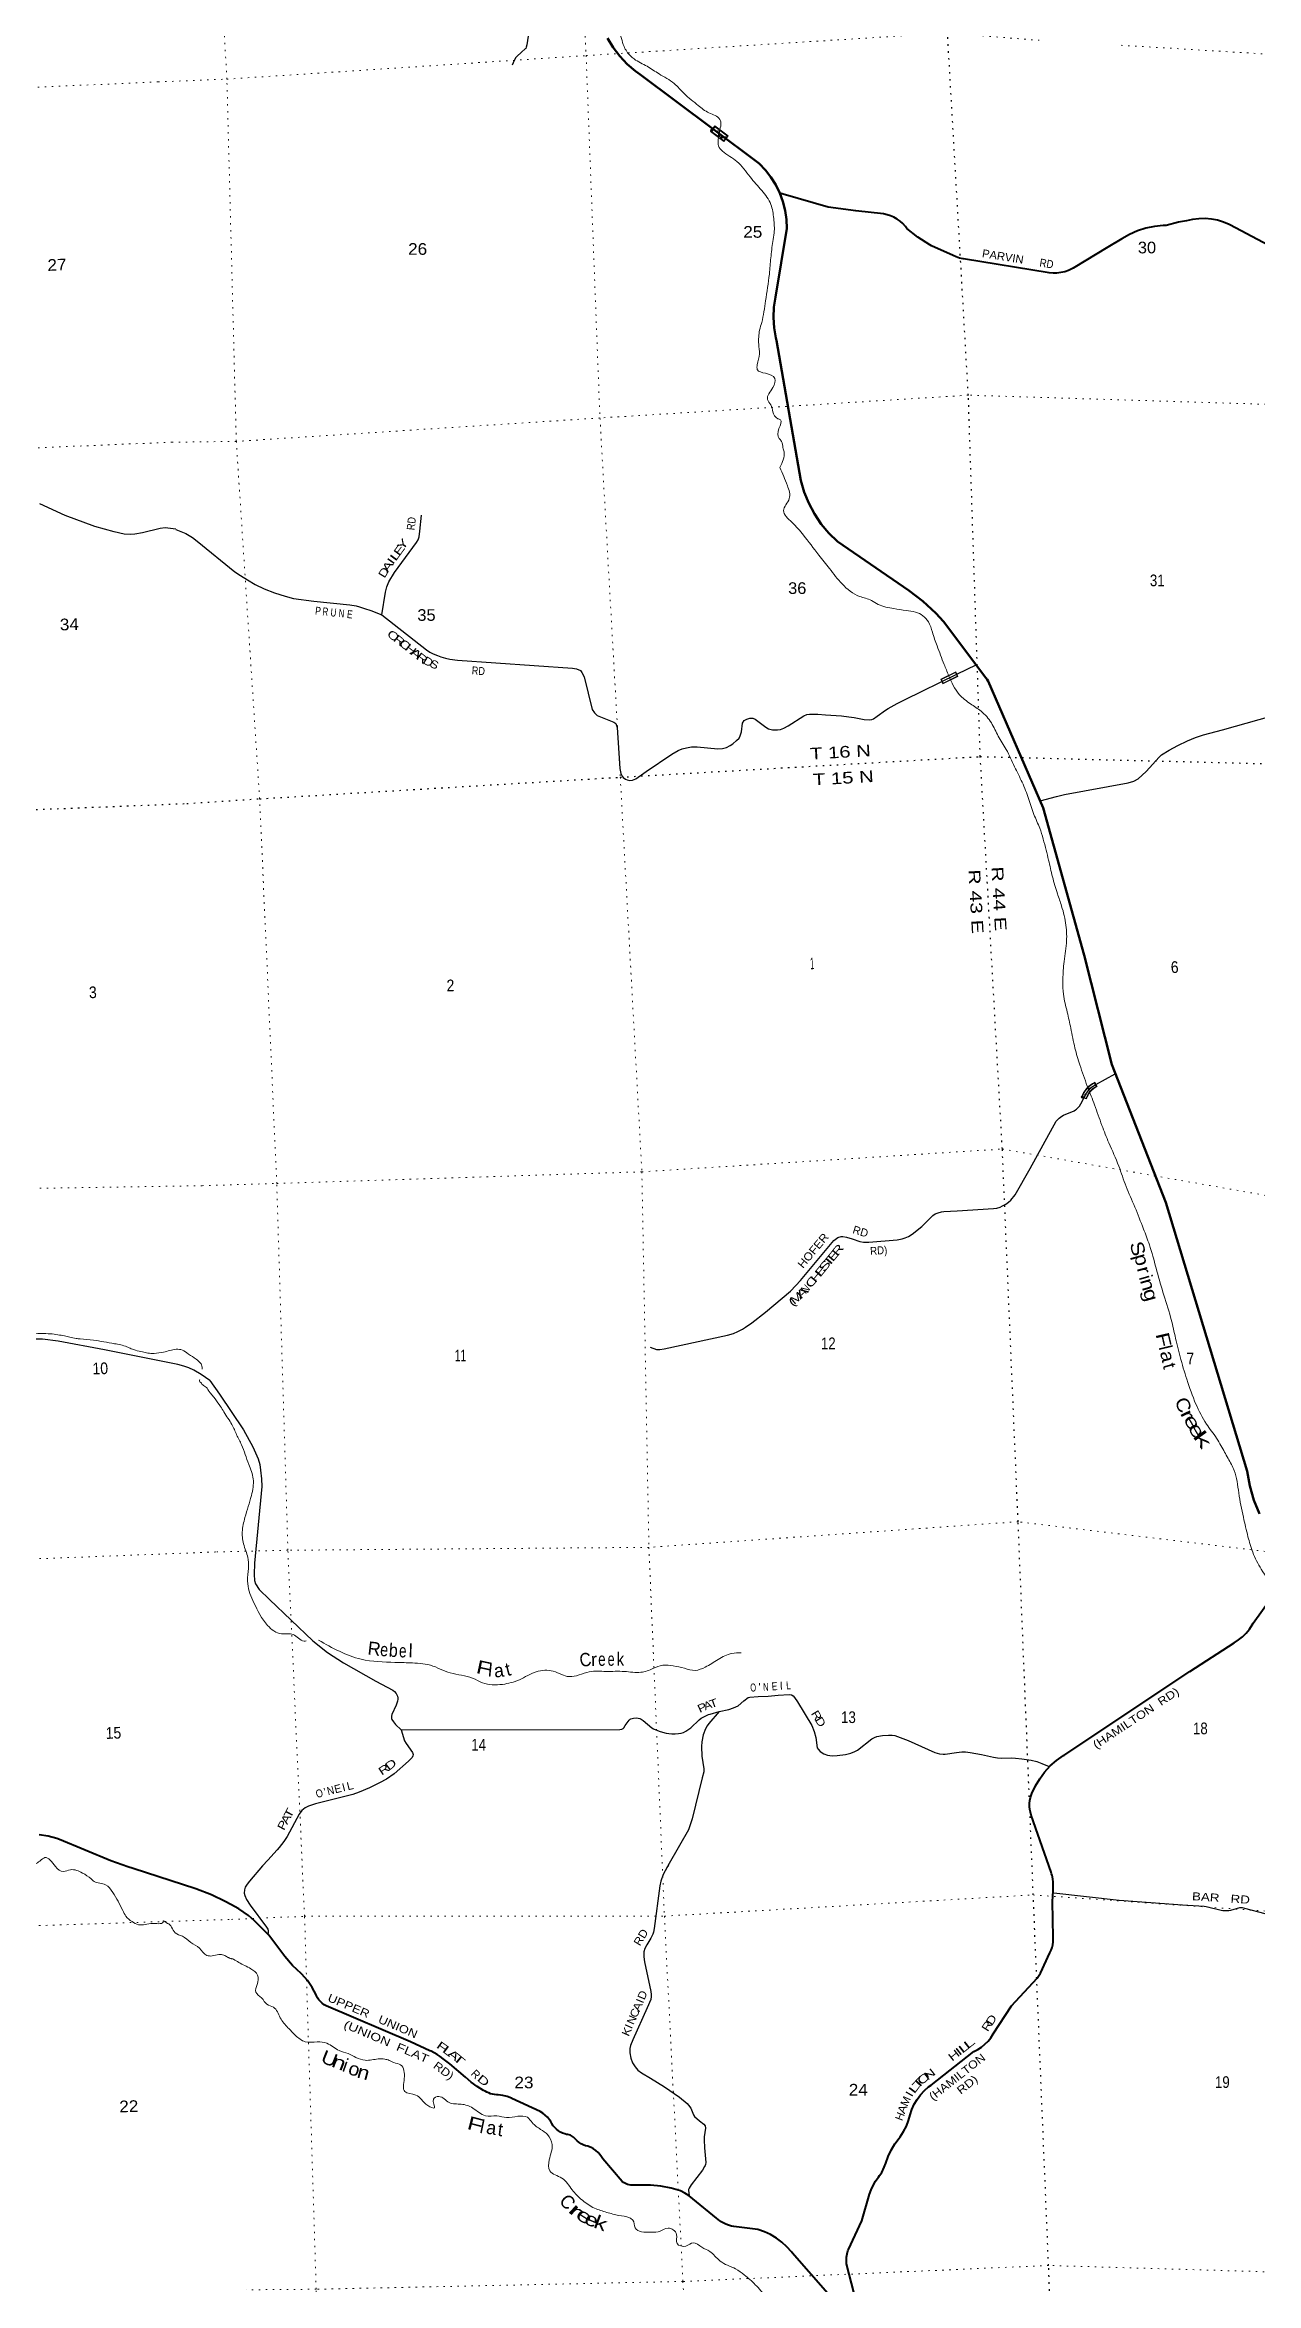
# Model space of a CAD drawing. Header units: feet. Extents: x 751810 to 1010326, y -353855 to -161247.
# Drawn here: x 908761 to 926935, y -250821 to -217253 of the extents above; entities that cross this region are included whole.
import ezdxf
from ezdxf.enums import TextEntityAlignment as Align

# ---------------------------------------------------------------- set-up
doc = ezdxf.new("R2010")
doc.units = ezdxf.units.FT
doc.header["$LTSCALE"] = 70
doc.header["$PDMODE"] = 32
doc.header["$PDSIZE"] = 35
doc.linetypes.add('DOTTED', pattern=[1.5, 0.3, -1.2])
for name, color, linetype, lineweight in [('20', 7, 'Continuous', 70), ('26', 7, 'Continuous', 40), ('29', 7, 'Continuous', 25), ('31', 7, 'Continuous', 13), ('39', 7, 'Continuous', 13), ('55', 7, 'Continuous', 13), ('57', 7, 'Continuous', 13), ('6', 7, 'DOTTED', 25), ('7', 7, 'DOTTED', 13)]:
    doc.layers.add(name, color=color, linetype=linetype, lineweight=lineweight)
for name, color, linetype in [('27', 7, 'Continuous'), ('30', 7, 'Continuous'), ('41', 7, 'Continuous')]:
    doc.layers.add(name, color=color, linetype=linetype)

msp = doc.modelspace()

# ---------------------------------------------------------------- linework, layer by layer
at = {"layer": '20'}
for points in [[(919787.75, -219476.66), (919787.56, -219476.13), (919727.52, -219353.86), (919655.03, -219238.52), (919570.89, -219131.4), (919476, -219033.66), (918781, -218513.7), (917693.93, -217700.42), (917621.81, -217647.88), (917497.88, -217541.25), (917385.79, -217422.26), (917286.74, -217292.2), (917201.83, -217152.5)], [(926983.41, -239283.43), (926899.72, -239077.52), (926838, -238863.99), (926798.94, -238645.18), (925580.77, -234616.03), (924766.64, -232545.78), (924352.96, -230907.52), (923739.38, -228693.65), (922911.38, -226794.81), (922898.79, -226769.02), (922880.5, -226744.81), (922245.65, -225904.02), (922128.74, -225775.37), (921934.96, -225596.17), (921723.5, -225438.21), (920653.19, -224703.98), (920524.3, -224578.94), (920407.81, -224439.64), (920306.53, -224288.93), (920221.55, -224128.46), (920153.81, -223959.98), (920104.05, -223785.35), (919735.68, -221686.28), (919726.73, -221648.02), (919701.58, -221496.03), (919692.45, -221342.24), (919699.45, -221188.34), (919722.49, -221036.02), (919892.18, -220009.06), (919892.21, -220007.08), (919887.1, -219870.95), (919867.79, -219736.11), (919834.49, -219604.02), (919787.75, -219476.66)]]:
    msp.add_lwpolyline(points, dxfattribs=at)
at = {"layer": '26'}
msp.add_line((919837.65, -219491.13), (919787.75, -219476.66), dxfattribs=at)
for points in [[(927537.81, -220482), (926540.67, -219954.86), (926529.92, -219949.53), (926443.38, -219912.85), (926353.48, -219885.42), (926261.21, -219867.53), (926167.57, -219859.39), (926073.6, -219861.08), (925980.31, -219872.59), (925888.74, -219893.78), (925768.91, -219915.05), (925585.19, -219964.23), (925540.07, -219965.51), (925408.63, -219978.51), (925279.27, -220005.17), (925153.4, -220045.22), (925032.41, -220098.2), (924917.62, -220163.54), (924710.38, -220287.22), (924187.51, -220604.64), (924170.56, -220613.81), (924116.94, -220638.19), (924061.07, -220656.83), (924003.55, -220669.53), (923945.02, -220676.14), (923886.12, -220676.61), (923827.49, -220670.91), (922540.97, -220463.56), (922537.54, -220462.99), (922485.47, -220451.4), (922434.89, -220434.42), (922386.37, -220412.26), (922061.65, -220265.84), (922039.08, -220253.26), (921860.64, -220139.64), (921695.06, -220007.99), (921670.9, -219976.29), (921633.61, -219935.57), (921592.26, -219898.96), (921547.31, -219866.88), (921499.25, -219839.67), (921448.62, -219817.64), (921395.95, -219801.01), (921341.84, -219789.99), (920927.75, -219741.2), (920511.46, -219686.44), (919837.65, -219491.13)], [(923686.02, -243256.17), (923760.61, -243155.64), (923845.31, -243063.45), (923939.18, -242980.62), (924041.19, -242908.06), (924054.44, -242899.77), (925939.24, -241649.01), (926603.21, -241216.13), (926668.41, -241174.67), (926728.91, -241126.63), (926784.07, -241072.53), (926833.26, -241012.95), (926875.96, -240948.56), (926889.48, -240924.65), (927307.74, -240336.74)], [(920905.51, -250975.17), (920790.35, -250529.73), (920787.58, -250480.4), (920789.99, -250431.05), (920797.53, -250382.22), (920810.14, -250334.45), (920817.49, -250313.28), (921018.76, -249883.58), (921132.58, -249487), (921155.91, -249418.75), (921186.24, -249353.32), (921223.25, -249291.41), (921250.05, -249255.68), (921269.12, -249230.61), (921285.32, -249205.68), (921315.8, -249158.75), (921354.75, -249082.34), (921378.96, -249021.57), (921413.18, -248920.48), (921457.77, -248823.53), (921512.25, -248731.77), (921576.03, -248646.2), (921595.35, -248623.61), (921644.8, -248547.18), (921685.98, -248466), (921718.45, -248380.95), (921741.55, -248294.45), (921768.76, -248213.9), (921804.23, -248136.63), (921847.59, -248063.5), (921898.36, -247995.3), (921955.97, -247932.78), (922019.81, -247876.62), (922057, -247848.9), (922696.56, -247346.32), (922756.1, -247316.04), (922812.15, -247279.71), (922864.1, -247237.71), (922911.37, -247190.52), (922953.45, -247138.64), (922989.78, -247082.82), (923261.73, -246660.86), (923646.63, -246247.27), (923700.55, -246172.97), (923837.48, -245868.29), (923856.58, -245828.76), (923871.44, -245787.46), (923881.9, -245744.82), (923887.85, -245701.33), (923889.22, -245657.46), (923888.28, -245636.96), (923876.87, -245095.89), (923886.82, -244936.67), (923886.25, -244835.24), (923887.94, -244799.39), (923885.88, -244763.56), (923880.09, -244728.15), (923873.63, -244704.54), (923865.7, -244679.65), (923856.97, -244654.54), (923560.75, -243802.46), (923547.23, -243759.33), (923538.28, -243715.02), (923534.02, -243670.02), (923534.49, -243624.82), (923539.67, -243579.92), (923549.52, -243535.81), (923563.93, -243492.97), (923570.27, -243477.8), (923622.34, -243363.95), (923686.02, -243256.17)], [(911551.8, -245143.38), (911466.66, -245098.32), (911263.92, -244996.04), (911027.68, -244904.98), (910086.03, -244600.9), (910007.73, -244577.99), (909754.22, -244484.68), (908981.08, -244165.12), (908943.46, -244152.02), (908812.71, -244116.21), (908678.93, -244094.27)], [(915537.1, -247995.32), (915507.07, -247993.15), (915477.44, -247987.84), (915448.52, -247979.47), (915420.63, -247968.13), (915419.08, -247967.3), (915394.29, -247954.03), (915369.08, -247941.76), (915342.46, -247928.8), (915246.51, -247872.27), (915157, -247806.02), (915074.9, -247730.78), (914834.97, -247531.2), (914738.19, -247456.69), (914692.99, -247420.63), (914648.9, -247392.55), (914555.17, -247343.01), (914538.35, -247336.31), (914248.74, -247202.03), (912981.51, -246662.86), (912951.25, -246644.04), (912923.13, -246622.15), (912897.45, -246597.45), (912874.49, -246570.19), (912854.5, -246540.69), (912837.71, -246509.26), (912832.41, -246498), (912771.94, -246386.73), (912700.17, -246282.39), (912617.89, -246186.13), (912608.2, -246177.92), (912479.22, -246055.63), (912363.73, -245920.54), (912123.94, -245602.1), (911907.67, -245387.64), (911815.71, -245308.81), (911674.42, -245207.99), (911551.8, -245143.38)], [(920507.13, -250976.22), (919972, -250363.34), (919961.62, -250350.04), (919894.08, -250273.66), (919818.92, -250204.75), (919736.97, -250144.08), (919649.13, -250092.31), (919556.36, -250050), (919459.68, -250017.63), (919099.92, -249969.06), (919061.68, -249963.34), (919018.33, -249952.45), (918976.35, -249937.08), (918936.2, -249917.42), (918898.33, -249893.66), (918888.15, -249885.68), (918862.9, -249865.87), (918838.15, -249845.48), (918484.73, -249554.22), (918483.75, -249553.36), (918426.61, -249508.36), (918365.07, -249469.57), (918299.82, -249437.44), (918157.49, -249394.71), (918003.02, -249365.04), (917846.29, -249351.68), (917574.61, -249350.57), (917552.14, -249349.81), (917528.44, -249346.58), (917505.2, -249340.89), (917482.69, -249332.8), (917461.15, -249322.41), (917440.8, -249309.81), (917421.89, -249295.17), (917131.13, -248956.25), (917113.44, -248926.32), (917088.62, -248892.23), (917060.38, -248860.92), (917029.01, -248832.74), (916994.88, -248807.99), (916958.34, -248786.94), (916919.8, -248769.83), (916908.63, -248767.6), (916873.53, -248758.05), (916839.62, -248744.88), (916807.27, -248728.24), (916776.83, -248708.31), (916748.65, -248685.3), (916747.84, -248684.48), (916723.44, -248659.91), (916699.36, -248634.48), (916693.99, -248629.62), (916678.73, -248618.47), (916662.4, -248608.98), (916645.15, -248601.24), (916627.2, -248595.35), (916608.73, -248591.37), (916589.94, -248589.34), (916563.39, -248582.27), (916529.19, -248569.7), (916496.48, -248553.62), (916465.63, -248534.21), (916436.98, -248511.69), (916410.85, -248486.29), (916387.51, -248458.3), (916367.22, -248428.03), (916350.21, -248395.8), (916332.05, -248369.35), (916301.75, -248332.59), (916267.77, -248299.2), (916230.49, -248269.54), (916190.31, -248243.94), (915767.4, -248048.38), (915762.01, -248046.01), (915697.4, -248021.96), (915630.62, -248004.8), (915562.42, -247994.71), (915537.1, -247995.32)]]:
    msp.add_lwpolyline(points, dxfattribs=at)
at = {"layer": '29'}
for p, q in [((914105.92, -242520.95), (917387.6, -242515.41)), ((918116.76, -244550.15), (918093.13, -244587.23))]:
    msp.add_line(p, q, dxfattribs=at)
for points in [[(916011.25, -217121.57), (915992.85, -217253.02), (915983.65, -217289.83), (915975.77, -217306.92), (915966.57, -217316.12), (915911.39, -217366.07), (915840.44, -217426.54), (915825.99, -217443.63), (915801.03, -217489.63), (915772.12, -217560.61)], [(910728.67, -224519.34), (910569.05, -224497.84), (910494.01, -224506.19), (910227.18, -224572.92), (910110.45, -224593.78), (910052.07, -224597.95), (909952.02, -224589.61), (909801.93, -224556.23), (909514.26, -224476.99), (909068.16, -224314.31), (908684.6, -224139.12)], [(910728.68, -224519.47), (910877.8, -224582.65), (910977.66, -224640.49), (911045.98, -224698.33), (911613.58, -225155.78), (911695.04, -225213.62), (911802.78, -225276.71), (911918.4, -225345.07), (912052.42, -225413.42), (912207.45, -225471.26), (912365.12, -225523.84), (912491.25, -225555.39), (912796.07, -225597.45), (913337.39, -225652.67), (913431.99, -225668.45), (913484.55, -225681.58), (913558.13, -225705.25), (913653.85, -225735.63), (913816.67, -225799.97)], [(913816.67, -225799.97), (913870.83, -225463.38), (913891.86, -225379.25), (913923.39, -225305.64), (914007.48, -225168.93), (914338.58, -224716.74), (914362.23, -224677.3), (914375.37, -224632.61), (914388.51, -224548.48), (914412.16, -224306.61)], [(913816.67, -225799.97), (914488.37, -226328.33), (914538.3, -226360.3), (914588.22, -226386.17), (914650.56, -226413.73), (914703.84, -226433.49), (914772.41, -226452.08), (914835.23, -226465.04), (914950.85, -226480.82), (916679.93, -226601.75), (916737.74, -226612.27), (916795.55, -226638.56), (916816.57, -226664.85), (916853.36, -226733.2), (916974.24, -227222.2), (917005.77, -227269.52), (917047.82, -227311.59), (917300.09, -227411.49), (917326.36, -227432.52), (917347.39, -227490.36), (917389.43, -228105.56), (917402.57, -228179.16), (917420.96, -228221.23), (917439.36, -228242.26), (917473.52, -228265.92), (917497.17, -228276.43), (917531.33, -228284.33), (917578.63, -228281.69), (917625.93, -228263.3), (917783.6, -228152.88), (918167.25, -227889.98)], [(921668.13, -227069.79), (922445.02, -226690.81), (922743.07, -226545.42)], [(920474.44, -227301.05), (920712.26, -227318.15), (920821.31, -227329.98), (920902.77, -227340.5), (921053.87, -227369.42), (921128.76, -227377.3), (921166.86, -227372.05), (921194.45, -227360.22), (921248.32, -227320.78), (921373.14, -227232.71), (921411.24, -227206.42), (921546.57, -227132.8), (921668.13, -227069.79)], [(923693.8, -228589.13), (923939.19, -228523.58), (924057.44, -228497.28), (925013.95, -228318.51), (925098.04, -228294.85), (925161.11, -228260.67), (925281.99, -228150.25), (925476.45, -227934.67), (925515.87, -227903.12), (925628.86, -227829.51), (925760.25, -227761.15), (925902.15, -227692.8), (926025.66, -227642.84), (926143.9, -227603.41), (926427.71, -227524.54), (928240.88, -227014.5)], [(918167.25, -227889.98), (918261.86, -227834.75), (918322.3, -227811.09), (918385.36, -227795.31), (918461.57, -227782.17), (918548.28, -227782.17), (918858.36, -227811.09), (918929.31, -227805.83), (918987.12, -227790.05), (919042.31, -227761.13), (919081.72, -227737.47), (919139.53, -227687.52), (919176.32, -227650.72), (919194.72, -227616.54), (919213.11, -227556.07), (919228.88, -227427.25), (919252.53, -227387.81), (919291.94, -227364.15), (919339.24, -227351.01), (919381.29, -227351.01), (919418.08, -227366.78), (919460.12, -227395.7), (919575.74, -227487.72), (919617.79, -227511.38), (919675.6, -227527.15), (919751.81, -227527.15), (919799.11, -227519.26), (919846.4, -227500.86), (919914.73, -227464.05), (920148.6, -227314.2), (920193.27, -227298.43), (920235.32, -227293.17), (920356.19, -227290.54), (920474.44, -227301.05)], [(924303.19, -233137.11), (924352.25, -233039.01), (924388.76, -232972.22), (924421.1, -232928.39), (924445.09, -232901.26), (924464.91, -232883.51), (924530.62, -232842.81), (924820.33, -232682.31)], [(917844.39, -236785.48), (917938.28, -236816.8), (917986.25, -236818.88), (918055.11, -236810.54), (919004.31, -236601.81), (919091.95, -236576.77), (919156.61, -236549.64), (919225.46, -236514.15), (919271.34, -236484.93), (919369.41, -236418.14), (919571.75, -236259.52), (919947.26, -235942.27), (920028.64, -235860.87), (920097.46, -235783.64), (920598.14, -235182.54), (920635.72, -235153.32), (920658.66, -235140.8), (920706.65, -235126.19), (920731.66, -235124.1), (920790.09, -235132.45), (920873.52, -235157.49), (920990.34, -235199.24), (921044.61, -235209.68), (921123.88, -235209.68), (921549.44, -235174.19), (921624.57, -235159.58), (921670.46, -235144.97), (921720.53, -235124.1), (921774.75, -235090.7), (921916.61, -234973.82), (922083.5, -234806.85), (922116.91, -234785.98), (922160.72, -234767.2), (922210.79, -234754.67), (922250.39, -234748.41), (922450.67, -234740.06), (922993.07, -234706.66), (923041.09, -234700.41), (923091.16, -234683.71), (923130.8, -234664.93), (923176.66, -234639.87), (923220.5, -234608.58), (923251.79, -234577.27), (923318.52, -234497.95), (923543.82, -234105.56), (923935.63, -233393.37), (923979.87, -233347.92), (924017.42, -233320.78), (924044.5, -233304.09), (924203.05, -233237.3), (924224.99, -233223.73), (924240.64, -233212.25), (924265.67, -233191.38), (924282.36, -233171.55), (924303.19, -233137.11)], [(911238.18, -237285.25), (911108.89, -237194.72), (910996.33, -237127.98), (910921.28, -237094.61), (910846.24, -237069.59), (910758.69, -237044.56), (909658.04, -236823.49), (908961.8, -236694.19), (908728.32, -236664.99), (908590.74, -236664.99), (908503.19, -236681.67), (908348.93, -236744.24), (908173.83, -236823.49), (908107.13, -236844.35), (908077.94, -236848.52), (908015.41, -236848.52), (907973.71, -236836), (907927.85, -236819.32), (907806.95, -236723.38), (907056.51, -236064.35)], [(911238.18, -237285.25), (911381.37, -237486.81), (911740.2, -238021.12), (911882.06, -238279.94), (911961.34, -238459.44), (911986.38, -238542.92), (911998.89, -238630.58), (912011.41, -238755.82), (912015.58, -238872.7), (911907.09, -240024.82), (911902.93, -240191.81), (911907.1, -240283.64), (911923.78, -240333.73), (911978.03, -240417.22), (912132.4, -240567.49), (912783.3, -241185.3), (913000.27, -241360.63), (913242.26, -241519.25), (913726.26, -241794.76)], [(913726.26, -241794.76), (913980.78, -241926.26), (914008.95, -241948.18), (914032.94, -241978.44), (914053.8, -242019.15), (914059.02, -242043.15), (914057.97, -242059.84), (914052.76, -242092.2), (914030.85, -242151.68), (913968.26, -242291.52), (913962.02, -242315.53), (913960.98, -242334.32), (913963.06, -242354.15), (913966.18, -242368.75), (913990.18, -242404.24), (914020.42, -242441.8), (914105.92, -242520.95)], [(918877.23, -242247.66), (919023.25, -242218.43), (919094.18, -242193.38), (919160.94, -242159.99), (919248.56, -242089.02), (919311.15, -242038.93), (919336.19, -242030.58), (919461.36, -242022.23), (919611.57, -242018.06), (919761.78, -242001.36), (919928.67, -241993.01), (919962.05, -241999.27), (919987.09, -242013.88), (920010.04, -242036.84), (920053.85, -242101.55), (920266.64, -242456.37), (920302.11, -242546.11), (920329.23, -242635.87), (920350.09, -242790.33), (920362.61, -242813.28), (920391.82, -242846.68), (920446.06, -242882.17), (920504.48, -242903.03), (920575.4, -242911.39), (920650.51, -242907.2), (920771.51, -242890.51), (920854.96, -242869.64), (920913.38, -242848.76), (920955.1, -242827.9), (921167.89, -242656.75), (921207.54, -242635.87), (921243, -242623.34), (921326.45, -242606.65), (921416.16, -242600.38), (921474.57, -242600.38), (921514.21, -242606.65), (921714.49, -242681.79), (922110.87, -242861.29), (922183.89, -242882.15), (922236.05, -242888.41), (922269.42, -242886.34), (922436.32, -242861.29), (922517.69, -242852.93), (922574.01, -242852.95), (922644.95, -242861.28), (922811.84, -242890.52)], [(917387.6, -242515.41), (917415.83, -242511.7), (917425.21, -242507.52), (917435.64, -242502.3), (917446.08, -242489.78), (917466.94, -242458.47), (917529.52, -242377.07), (917545.17, -242364.55), (917554.56, -242359.33), (917572.29, -242353.07), (917594.2, -242347.85), (917634.88, -242344.72), (917665.13, -242345.76), (917689.12, -242352.02), (917706.86, -242361.42), (917736.06, -242381.24), (917867.49, -242491.87), (917893.57, -242506.48), (917926.95, -242524.22), (917992.67, -242546.13), (918082.38, -242570.14), (918122.01, -242577.44), (918166.86, -242581.62), (918215.89, -242581.62), (918267, -242578.48), (918309.77, -242573.27), (918345.24, -242560.74), (918378.62, -242541.96), (918453.72, -242489.78), (918576.81, -242372.89), (918610.19, -242347.85), (918660.26, -242320.71), (918715.54, -242294.62), (918743.71, -242285.23), (918877.23, -242247.66)], [(918877.23, -242247.66), (918720.6, -242425.05), (918697.65, -242462.61), (918672.62, -242506.44), (918637.15, -242596.2), (918616.29, -242700.55), (918612.11, -242771.52), (918618.38, -242917.62), (918632.98, -243013.63), (918649.67, -243105.47), (918645.5, -243151.38), (918624.63, -243243.22), (918474.43, -243856.85), (918420.19, -244023.82), (918128.12, -244524.74)], [(914105.92, -242520.95), (914158.15, -242685.99), (914181.08, -242727.74), (914277.05, -242861.32), (914285.41, -242890.54), (914283.32, -242913.49), (914272.87, -242936.46), (914252.03, -242957.33), (914218.63, -242990.72), (914001.68, -243182.75), (913884.84, -243262.06), (913782.63, -243318.41), (913630.32, -243391.47), (913478.05, -243458.25), (913384.15, -243491.65), (912820.87, -243633.58), (912718.66, -243664.89), (912666.49, -243692.02), (912618.53, -243729.59), (912574.7, -243788.04), (912397.39, -244124.08), (912349.39, -244197.13), (912276.37, -244288.96), (912245.08, -244322.36), (912107.39, -244476.81), (912028.11, -244560.3)], [(922811.84, -242890.52), (922993.35, -242932.25), (923051.77, -242940.6), (923116.44, -242944.78), (923264.56, -242942.69), (923325.06, -242944.78), (923416.86, -242955.21), (923560.81, -242978.17), (923642.17, -242996.96), (923719.36, -243026.18), (923829.93, -243070.01)], [(912028.11, -244560.3), (911829.93, -244789.9), (911796.57, -244837.9), (911769.42, -244881.73), (911754.84, -244923.48), (911750.65, -244969.4), (911761.1, -245006.97), (911786.11, -245065.41), (911842.44, -245153.07), (912088.62, -245480.76), (912107.42, -245509.98), (912111.56, -245535.03), (912111.56, -245578.86)], [(918128.12, -244524.74), (918038.41, -244689.62), (918005.04, -244789.81), (917988.35, -244860.77), (917904.9, -245503.62), (917893.98, -245556.76), (917884.04, -245587.11), (917854.83, -245645.55), (917792.25, -245745.73), (917762.54, -245799.24), (917748.85, -245849.93), (917747.48, -245928.01), (917758.87, -246000.37), (917854.83, -246447.03), (917859, -246488.77), (917859.76, -246522.56), (917850.66, -246563.91), (917796.42, -246693.31), (917583.63, -247173.37), (917546.08, -247256.85), (917537.73, -247298.6), (917537.73, -247365.39)], [(923896.61, -244967.86), (924879.32, -245075.85), (925826.47, -245146.82), (926151.92, -245167.69), (926182.18, -245171.86), (926410.62, -245226.13), (926432.53, -245229.26), (926466.95, -245232.39), (926523.27, -245230.3), (926554.58, -245224.04), (926690.17, -245188.56), (926706.87, -245187.51), (926723.56, -245188.56), (926761.11, -245196.91), (927061.52, -245276.22)], [(917537.73, -247365.39), (917552.34, -247444.69), (917579.47, -247515.65), (917619.1, -247578.27), (917658.74, -247624.18), (917710.89, -247665.93), (917846.5, -247745.24), (918059.29, -247874.65), (918282.51, -248031.19), (918397.25, -248125.11), (918418.11, -248150.15), (918451.49, -248196.07), (918491.13, -248296.25), (918509.9, -248321.3), (918585.01, -248388.09), (918647.59, -248434.01), (918666.37, -248459.06), (918672.63, -248496.62), (918653.85, -248623.94), (918651.77, -248671.95), (918660.11, -248793), (918676.8, -249010.07), (918674.71, -249039.29), (918668.45, -249057.03), (918660.11, -249072.68), (918626.73, -249126.95), (918459.84, -249344.02), (918426.45, -249397.25), (918420.19, -249416.03), (918418.11, -249427.51), (918427.14, -249508.78)]]:
    msp.add_lwpolyline(points, dxfattribs=at)
at = {"layer": '29', "linetype": 'DOTTED', "lineweight": 100}
msp.add_arc((924681.87, -233154.85), 347.81, 115.99632, 162.35862, dxfattribs=at)
at = {"layer": '31'}
for p, q in [((922202.83, -226767.49), (922427.52, -226657.88)), ((922427.52, -226657.88), (922460.41, -226725.29)), ((924509.18, -232819.39), (924535.35, -232872.27)), ((924512.79, -232808.63), (924546.05, -232875.85)), ((924386.12, -233060.93), (924314.72, -233037.97)), ((924381.02, -233050.89), (924324.85, -233032.82))]:
    msp.add_line(p, q, dxfattribs=at)
msp.add_lwpolyline([(922460.41, -226725.29), (922235.72, -226834.9), (922202.83, -226767.49)], dxfattribs=at)
msp.add_lwpolyline([(922213.52, -226771.17), (922423.84, -226668.57), (922449.71, -226721.6), (922239.39, -226824.2)], close=True, dxfattribs=at)
for radius, start, end in [(385.31, 115.99702, 162.35868), (377.31, 117.23879, 161.12975), (318.31, 117.40758, 160.93606), (310.31, 115.99662, 162.35865)]:
    msp.add_arc((924681.87, -233154.85), radius, start, end, dxfattribs=at)
msp.add_point((924324.85, -233032.82), dxfattribs=at)
at = {"layer": '39'}
for p, q in [((911318.02, -237560.51), (911245.62, -237471.73)), ((911594.42, -245962.04), (911584.29, -245958.54))]:
    msp.add_line(p, q, dxfattribs=at)
for points in [[(913171.69, -211060.79), (913375.23, -211275.57), (913478.43, -211354.76), (913604.43, -211392.91), (913777.42, -211391.23), (913986.53, -211386.34), (914229.94, -211384.36), (914458.29, -211352.65), (914624.66, -211333.05), (914821.97, -211336.62), (915116.64, -211425.6), (915323.99, -211551.72), (915465.21, -211686.06), (915569.09, -211847.83), (915567, -211968.77), (915692.32, -212232.56), (915685.76, -212339.55), (915678.51, -212672.19), (915651.54, -212832.22), (915615.55, -212962.34), (915606.87, -213127.82), (915640.66, -213299.95), (915597.22, -213448.45), (915482.18, -213561.03), (915365.78, -213693.8), (915271.04, -213811.75), (915189.14, -213953.46), (915200.03, -214102.17), (915259.89, -214271.43), (915355.97, -214379.06), (915430.63, -214447.11), (915592.38, -214532.42), (915787.44, -214590.45), (916038.15, -214688.95), (916406.41, -214751.33), (916711.95, -214926.59), (916849.6, -215075.15), (916910.81, -215224.22), (917073.3, -215517.01), (917117.21, -215690.82), (917087.97, -215842.88), (917135.86, -216077), (917198.97, -216284.43), (917252.86, -216455.9), (917245.27, -216593.14), (917226.78, -216704.55), (917228.12, -216807.24), (917272.13, -216922.63), (917364.78, -217048.5), (917450.73, -217277.34), (917547.99, -217421.19), (917601.76, -217465.75), (917796.52, -217576.17), (917975.27, -217689.12), (918203.38, -217834.7), (918353.16, -217984.88), (918564.23, -218163.25), (918724.82, -218274.79), (918886.96, -218372.18), (918902.61, -218420.02), (918888.43, -218524.95)], [(918888.59, -218523.78), (918862.92, -218724.99), (918869.76, -218769.61), (918926.66, -218848.32), (919144.98, -219002.27), (919341.67, -219233.5), (919517.41, -219439.22), (919652.96, -219646.28), (919696.17, -219860.41), (919703.14, -220073.72), (919683.22, -220203.3), (919652.98, -220448.06), (919630.72, -220690.54), (919573.38, -221091.31), (919515.62, -221417.55), (919485.13, -221531.37), (919471.93, -221743.33), (919480.69, -221888.09), (919449.76, -222050.27), (919450.12, -222122.78), (919572.69, -222179.17), (919714.01, -222255.09), (919684.31, -222393.06), (919603.6, -222570.99), (919652.59, -222653.98), (919684.15, -222757.69), (919757.91, -222860.01), (919796.7, -222876.87), (919774.84, -223008.53), (919777.69, -223157.51), (919813.31, -223200.66), (919834.49, -223294.64), (919850.66, -223358.57), (919789.88, -223592.25)], [(919789.88, -223592.25), (919901.39, -223864.56), (919929.88, -224059.03), (919843.2, -224239.17), (919967.57, -224412.34), (920140.91, -224606.06), (920372, -224904.64), (920533.61, -225108.82), (920722.2, -225338.3), (920983.85, -225525.07), (921162.9, -225585.64), (921265.43, -225644.71), (921496.88, -225707.58), (921682.91, -225735.69), (921824.53, -225759.22), (922016.46, -225905.99), (922075.86, -226061.16), (922147.01, -226268.33), (922252.63, -226544.86), (922320.15, -226710.96)], [(922320.15, -226710.96), (922480.61, -226994.64), (922648.22, -227136.17), (922806.8, -227247.78), (922961.33, -227419.95), (923064.51, -227622.03), (923183.71, -227821.57), (923308.83, -228079.33), (923423.12, -228313.27), (923519.64, -228557.87), (923599.89, -228796.97), (923686.99, -228999.57), (923782.32, -229330.84), (923819.35, -229478.69), (923877.88, -229730.59), (923952.56, -229983.97), (924014.95, -230169.26), (924080.69, -230457.19), (924087.49, -230726.91), (924049.31, -231036.39), (924033.66, -231296.78), (924044.06, -231491.85), (924099.1, -231759.98), (924153.15, -231997.92), (924215.26, -232298.05), (924287.93, -232551.5), (924400.96, -232870.1), (924406.75, -232885.17)], [(924406.75, -232885.17), (924508.72, -233150.59), (924619.34, -233457.17), (924724.56, -233721.63), (924872.68, -234067.27), (924981.29, -234373.93), (925114.08, -234681.8), (925243.59, -235011.94), (925331.74, -235246.74), (925431.75, -235598), (925536.04, -235957.17), (925650.97, -236334.12), (925716.39, -236611.99), (925793.1, -236927.75), (925892.65, -237264.92), (926029.56, -237637.12), (926188.22, -237936.08), (926340.04, -238148.64), (926406.03, -238259.27), (926512.98, -238453.17), (926603.31, -238631.49), (926672.71, -238969.66), (926742.96, -239333.98), (926810.85, -239625.86), (926882.86, -239859.19), (927009.92, -240114.87), (927209.33, -240406.78)], [(908422.44, -236536.39), (908506.59, -236556.64), (908596.46, -236571.02), (908713.29, -236580.01), (908842.71, -236583.61), (908957.75, -236597.99), (909056.61, -236615.96), (909137.49, -236635.73), (909230.96, -236651.91), (909290.63, -236660.74)], [(909290.63, -236660.74), (909490.16, -236679.22), (909805.79, -236731.52), (909992.44, -236777.89), (910058.38, -236809.23)], [(910058.38, -236809.23), (910124.3, -236829.86), (910224.96, -236855.02), (910307.64, -236873), (910399.58, -236876.9)], [(910399.58, -236876.9), (910542.43, -236858.92), (910636.18, -236833.75), (910825.14, -236827.69), (910915.63, -236887.21), (911032.85, -236964), (911099.22, -237021.57)], [(911086.77, -237268.5), (911081.9, -237287.95), (911101.35, -237314.2), (911118.86, -237337.54), (911144.14, -237360.88), (911197.62, -237400.75), (911217.07, -237434.78), (911245.62, -237471.73)], [(911099.22, -237021.57), (911113.99, -237049.7), (911121.77, -237085.68), (911119.83, -237113.88)], [(911318.02, -237560.51), (911398.21, -237674.71), (911447.14, -237755.69), (911568.02, -237945.1), (911639.41, -238097.86), (911712.74, -238248.54), (911820.9, -238541.11), (911888.36, -238758.47), (911860.33, -239009.19), (911764.38, -239336.7), (911723.24, -239555.63), (911750.04, -239760.22), (911813.09, -239965.64), (911804.95, -240332.55), (911898.7, -240615.52), (912102.97, -240955.28), (912312.39, -241083.34), (912485.78, -241093.74), (912649.93, -241191.06), (912682.37, -241189.09)], [(912867.4, -241178.12), (913507.95, -241462.91), (914014.57, -241510.66), (914236.13, -241517.45), (914545.18, -241553.59), (914844.72, -241668.6), (915179.27, -241746.2), (915328.49, -241817.83), (915627.03, -241840.21), (915880.33, -241771.42), (916134, -241652.25), (916389.27, -241643.83), (916629.34, -241724.54), (916928.81, -241652.21), (917178.11, -241646), (917455.82, -241646.91), (917703.71, -241658.87), (917885.05, -241604.54), (918032.28, -241553.35), (918189.58, -241564.27), (918355.72, -241599.08), (918519.71, -241629.93), (918667.07, -241582.77), (918862.45, -241465.52), (919068.8, -241376.11), (919209.37, -241367.45)], [(907645.94, -244002.47), (907704.59, -244020.82), (907906.7, -244108.99), (908019.77, -244181.89), (908140.87, -244254.53), (908285.11, -244296.22), (908401.3, -244280.4), (908527.72, -244330.72), (908502.87, -244432.21), (908544.36, -244531.57), (908685.9, -244490.78), (908762.64, -244437.97), (908919.97, -244571.88), (909039.13, -244646.59), (909144.94, -244621.04), (909325.63, -244669.62), (909455.24, -244756.08), (909500.78, -244794.9), (909673.49, -244845.74), (909781.85, -244959.07), (909929.59, -245230.23), (909978.73, -245317.27), (910069.94, -245398.92), (910168.02, -245444.11), (910388.8, -245426.95), (910538.44, -245387.91), (910538.38, -245385.9), (910552.71, -245393.49), (910636.91, -245445.16), (910662.29, -245482.61), (910717.32, -245565.43), (910825.71, -245618.34), (910951.43, -245708.96), (911081.04, -245795.42), (911193.28, -245904.6), (911272.01, -245912.14), (911373.93, -245890.74), (911446.69, -245900.49), (911501.24, -245930.27)], [(911501.24, -245930.27), (911509.47, -245934.09), (911516.82, -245937.67), (911526.17, -245941.65), (911539.49, -245946.42), (911550.62, -245951.19), (911563.94, -245955.17), (911578.26, -245958.15), (911584.29, -245958.54)], [(911594.42, -245962.04), (911672.44, -246009.83), (911852.67, -246106.63), (911952.31, -246200.04), (911944.92, -246343.31), (911926.42, -246454.72), (912013.8, -246542.49), (912093.4, -246638.58), (912191.39, -246681.68), (912293.13, -246839.48), (912408.67, -246988.77), (912523.1, -247103.85), (912665.08, -247199.9), (912848.25, -247201.91), (912993.83, -247223.3), (913176.47, -247332.1), (913312.78, -247377.96), (913429.32, -247434.55), (913569.59, -247478.27), (913764.1, -247457.75), (913860.78, -247460.61), (913925.76, -247478.61), (913999.3, -247512.44), (914097.03, -247547.49), (914153.99, -247751.09), (914162.44, -247948.24), (914325.08, -247999.28), (914507.28, -248156.44), (914604.95, -248189.48), (914590.76, -248063.04), (914671.85, -248020.07), (914825.76, -248111.69), (915007.64, -248135.9), (915180.6, -248194.66), (915373.48, -248309.17), (915542.59, -248311.65), (915688.23, -248335.04), (915858.69, -248317.33), (916000.04, -248332.81), (916073.09, -248413), (916199.12, -248513.6), (916304.32, -248592.72), (916371.56, -248741.59), (916328.8, -248972.66), (916338.21, -249137.54), (916516.76, -249244.46), (916671.35, -249418.65), (916825.42, -249576.74), (917008.39, -249695.61), (917191.52, -249758.06), (917372.12, -249804.48), (917530.22, -249839.55), (917583.73, -249876.06), (917617.56, -249987.76), (917857.24, -250056.4), (917993.52, -250039.82), (918110.8, -249995.66), (918238.64, -250090.15), (918247.06, -250224.85), (918379.09, -250262.79), (918488.13, -250212.86), (918619.14, -250281.06), (918737.89, -250343.62), (918891.49, -250487.63), (919124.78, -250606.85), (919254.43, -250695.24), (919420.23, -250842.87), (919581.04, -251022.9), (919707.66, -251141.61), (919850.49, -251263.81), (919984.83, -251420.24)]]:
    msp.add_spline(points, degree=3, dxfattribs=at)
at = {"layer": '55'}
msp.add_point((918764.81, -218533.71), dxfattribs=at)
at = {"layer": '57'}
for p, q in [((918749.79, -218553.69), (918812.9, -218469.77)), ((918812.9, -218469.77), (919012.7, -218620.04)), ((918749.79, -218553.69), (918949.59, -218703.95)), ((919012.7, -218620.04), (918949.59, -218703.95))]:
    msp.add_line(p, q, dxfattribs=at)
for points in [[(918760.99, -218552.1), (918814.48, -218480.97), (918865.35, -218519.23), (918865.38, -218630.61)], [(918881.37, -218634.56), (918881.35, -218531.26), (919001.49, -218621.62), (918991.78, -218634.54)], [(918979.75, -218650.53), (918891.89, -218650.55), (918948, -218692.74)]]:
    msp.add_lwpolyline(points, close=True, dxfattribs=at)
at = {"layer": '6'}
for points in [[(923970.19, -254289.99), (923819.5, -250554.67), (923589.74, -244998.13), (923362.68, -239401.21), (923125.84, -233812.66), (922794.78, -227927.07), (922615.78, -222507.85), (922303.6, -217076.91), (921934.04, -211676.07), (921918.61, -210468.22)], [(910892.78, -228631.31), (911983.88, -228559.79), (917394.12, -228236.22), (922794.78, -227927.07), (928022.63, -228056.74), (933412.42, -228092.43), (938712.71, -228098.84), (942317.22, -228128.78)], [(879506.43, -230068.62), (884797.91, -229886.7), (890188.13, -229621.01), (895610.44, -229352.27), (901073.69, -229104.38), (906531.19, -228804.31), (910892.78, -228631.31)]]:
    msp.add_lwpolyline(points, dxfattribs=at)
at = {"layer": '7'}
for points in [[(916545.3, -210684.8), (916605.75, -211982.84), (916881.75, -217414.97), (917089.41, -222849.36), (917394.12, -228236.22), (917718.19, -234154.28), (917823.62, -239785.44), (918056.55, -245315.68), (918334.07, -250794.1), (918635.44, -256263.67), (918633.9, -256409.49)], [(912969.46, -255889), (912832.57, -250911.17), (912657.97, -245318.56), (912408.26, -239829.16), (912240.71, -234328.98), (911983.88, -228559.79), (911633.79, -223200.62), (911492.59, -217768.07), (911188.18, -212328.81), (911141.57, -210901.34)], [(910460.87, -217809.65), (911492.59, -217768.07), (916881.75, -217414.97), (922303.6, -217076.91), (923676.38, -217186.14)], [(924908.85, -217260.51), (927568.98, -217421.03), (932959.62, -217482.88), (938303.67, -217473.74), (941879.33, -217523.37)], [(910460.87, -217809.65), (906126.7, -217999.54), (900599.76, -218330.03), (895184.93, -218519.98), (889882.04, -218748.63), (884431.41, -218951.82), (879089.39, -219245.92)], [(942097.4, -222805), (938514.89, -222780.97), (933182.17, -222767.57), (927812.4, -222666.76), (922615.78, -222507.85), (917089.41, -222849.36), (911633.79, -223200.62), (910676.52, -223212.69)], [(903977.06, -223538.17), (906351.85, -223391.58), (910676.52, -223212.69)], [(911121.5, -234361.86), (912240.71, -234328.98), (917718.19, -234154.28), (923125.84, -233812.66), (928316.88, -234725.19), (933665.96, -234500.33), (938972.44, -234264.79), (942565.83, -234150.08)], [(911121.5, -234361.86), (906746.2, -234433.21), (905854.45, -234476.12)], [(942785.56, -239471.47), (939197.18, -239605.95), (933883.82, -239815.52), (928530.06, -240020.39), (923362.68, -239401.21), (917823.62, -239785.44), (912408.26, -239829.16), (911340.71, -239854.33)], [(879930.67, -241077.88), (885052.5, -240833.03), (890484.05, -240723.1), (896048.16, -240298.77), (901590.07, -240179.26), (906897.34, -240022.97), (911340.71, -239854.33)], [(911560.64, -245364.79), (912657.97, -245318.56), (918056.55, -245315.68), (923589.74, -244998.13), (928811.15, -245361.7), (934110.37, -245150.57), (936317.69, -245070.21)], [(883405.6, -246420.46), (885203.32, -246412.74), (890626, -246216.49), (896175.54, -245838.95), (901668.41, -245696.84), (906994.87, -245511.74), (911560.64, -245364.79)], [(943225.33, -250122.49), (939667.98, -250263.38), (934346.28, -250525.61), (929048.08, -250706.48), (923819.5, -250554.67), (918334.07, -250794.1), (912832.57, -250911.17), (911782.34, -250919.59)]]:
    msp.add_lwpolyline(points, dxfattribs=at)

# ---------------------------------------------------------------- texts
at = {"layer": '27'}
for s, rotation, width, p in [('PARVIN', 350.844, 1.05, (922815.12, -220436.84)), ('RD', 350.844, 0.9, (923677.45, -220575.82)), ('(HAMILTON  RD)', 33.568, 1.2, (924534.99, -242812.3)), ('UPPER   UNION', 336.887, 1.2, (912992.88, -246584.48)), ('(UNION  FLAT ', 336.887, 1.3, (913233.83, -246984.47))]:
    msp.add_text(s, height=120, rotation=rotation, dxfattribs=dict(at, width=width)).set_placement(p)
for s, rotation, width, p in [('F', 324.142, 1.6, (914687.88, -247324.88)), ('L', 323.309, 1.75, (914775.61, -247388.65)), ('A', 323.408, 1.55, (914857.35, -247447.94)), ('T', 320.245, 1.85, (914936.65, -247511.66)), ('RD)', 323.408, 1.15, (914709.48, -247680.81)), ('D', 320.495, 1.5, (915303.24, -247828.19))]:
    msp.add_text(s, height=120, rotation=rotation, dxfattribs=dict(at, width=width)).set_placement(p, align=Align.CENTER)
msp.add_text('R', height=120, rotation=315.493, dxfattribs=at).set_placement((915184.79, -247729.64), align=Align.CENTER)
at = {"layer": '30'}
for s, rotation, width, p in [('RD', 84.415, 0.85, (914309.29, -224536.57)), ('RD', 355.999, 0.85, (915163.29, -226693.9)), ('HOFER', 50.208, 1.1, (920135.73, -235611.04)), ('RD)', 4.767, 0.9, (921147.62, -235403.81)), ('T', 19.716, 1.25, (918755.64, -242200.94)), ('BAR   RD', 356.331, 1.25, (925968.26, -245075.75)), ('RD', 58.831, 1.1, (917688.81, -245773.11)), ('(HAMILTON', 38.161, 1.15, (922085.99, -248087.94)), ('RD)', 38.161, 1.2, (922502.24, -247996.12))]:
    msp.add_text(s, height=120, rotation=rotation, dxfattribs=dict(at, width=width)).set_placement(p)
for s, rotation, width, p in [('L', 53.788, 1.75, (914067.93, -224945.66)), ('E', 53.788, 1.5, (914126.39, -224866.04)), ('Y', 53.788, 1.55, (914179.63, -224779.75)), ('D', 58.404, 1.3, (913896.37, -225197.38)), ('A', 55.788, 1.5, (913953.36, -225108.25)), ('I', 54.788, 1.5, (914003.5, -225029.48)), ('P', 354.175, 0.8, (912854.79, -225802.35)), ('R', 354.175, 0.75, (912964.85, -225812.49)), ('U', 354.175, 0.75, (913086.33, -225826.78)), ('N', 354.175, 0.75, (913207.39, -225838.43)), ('E', 353.53, 0.8, (913331.57, -225852.85)), ('O', 321.811, 1.4, (913952.5, -226162.83)), ('R', 321.811, 1.45, (914043.12, -226234.1)), ('C', 321.811, 1.45, (914128.12, -226298.71)), ('H', 321.811, 1.4, (914214.64, -226366.77)), ('A', 321.811, 1.6, (914293.8, -226429.75)), ('R', 321.811, 1.45, (914384.42, -226501.01)), ('D', 329.918, 1.25, (914483.45, -226556.33)), ('S', 337.742, 1.15, (914581.74, -226600.49)), ('R', 50.208, 1.5, (920704.17, -235362.8)), ('H', 50.208, 1.45, (920376.43, -235762.02)), ('E', 50.208, 1.65, (920448.55, -235674.35)), ('S', 50.208, 1.65, (920506.55, -235601.17)), ('T', 50.208, 1.85, (920569.67, -235528.66)), ('E', 50.208, 1.65, (920637.67, -235445.93)), ('M', 40.193, 1.4, (920075.32, -236092.64)), ('A', 41.693, 1.75, (920161.88, -236011.97)), ('C', 50.208, 1.5, (920305.98, -235842.49)), ('(', 40.193, 1.45, (920007.98, -236154.37)), ('O', 3.817, 0.7, (919392.3, -241947.74)), ('N', 2.59, 0.7, (919580.25, -241938.58)), ('E', 4.344, 0.8, (919712.83, -241928.72)), ('L', 2.864, 0.8, (919920.75, -241915.09)), ('P', 25.265, 1.25, (918647.75, -242241.84)), ('A', 20.716, 1.15, (918725.95, -242209.94)), ('R', 300.952, 1.25, (920288.33, -242336.99)), ('D', 300.952, 1.25, (920346.65, -242434.23)), ('D', 38.168, 1.45, (913987.08, -243089.76)), ('N', 14.142, 0.9, (913062.84, -243490.11)), ('L', 14.142, 1.1, (913354.63, -243417.96)), ('R', 33.869, 1.35, (913881.21, -243166.64)), ('T', 62.182, 1.45, (912477.72, -243800.4)), ('O', 14.142, 0.85, (912894.25, -243532.58)), ('P', 62.182, 1.3, (912380.2, -243978.58)), ('A', 62.182, 1.35, (912431.26, -243887.58)), ('C', 66.094, 1.1, (917664.76, -246792.6)), ('A', 66.094, 1.25, (917707.37, -246696.8)), ('I', 67.258, 1.1, (917744.33, -246610.63)), ('D', 67.258, 1.1, (917781.41, -246522.17)), ('K', 66.094, 1.15, (917545.15, -247072.7)), ('I', 66.094, 1.1, (917575.84, -246993.52)), ('N', 66.094, 1.1, (917620.18, -246896.25)), ('R', 57.199, 1.3, (922946.34, -246995.56)), ('D', 57.199, 1.3, (923010.5, -246903)), ('H', 38.161, 1.4, (922435.6, -247449.64)), ('I', 38.161, 1.6, (922508.4, -247392.44)), ('L', 38.161, 1.8, (922586.68, -247332.48)), ('L', 38.161, 1.8, (922665.91, -247268.66)), ('T', 47.341, 1.95, (921911.66, -247861.22)), ('O', 43.338, 1.55, (921985.91, -247794.32)), ('N', 38.161, 1.45, (922070.63, -247733.31)), ('M', 66.335, 1.05, (921728.94, -248115.15)), ('I', 60.343, 1.3, (921782.48, -248011.52)), ('L', 53.335, 1.75, (921850.26, -247928.11)), ('A', 70.048, 1.15, (921681.87, -248230.82))]:
    msp.add_text(s, height=120, rotation=rotation, dxfattribs=dict(at, width=width)).set_placement(p, align=Align.CENTER)
msp.add_text('RD', height=120, rotation=343.294, dxfattribs=at).set_placement((920870.39, -235073.03))
for s, rotation, p in [('N', 45.007, (920213.47, -235953.38)), ("'", 1.59, (919484.51, -241940.79)), ('I', 2.864, (919811.84, -241919.71)), ('E', 14.142, (913172.33, -243462.52)), ('I', 14.142, (913259.36, -243440.59)), ("'", 14.142, (912979.02, -243511.24)), ('H', 69.104, (921644.11, -248340.24))]:
    msp.add_text(s, height=120, rotation=rotation, dxfattribs=at).set_placement(p, align=Align.CENTER)
at = {"layer": '41'}
for s, rotation, width, p in [('S', 286.136, 1.2, (925062.43, -235333.14)), ('p', 286.136, 1.2, (925122.34, -235497.33)), ('r', 285.649, 1.2, (925156.34, -235652.84)), ('g', 286.216, 1.25, (925258.44, -236025.66)), ('n', 286.167, 1.2, (925214.27, -235870.22)), ('F', 282.984, 1.35, (925448.01, -236694.25)), ('a', 283.767, 1.15, (925508.66, -236943.44)), ('C', 291.534, 1.15, (925748, -237686.4)), ('r', 295.493, 1.5, (925816.09, -237833.57)), ('e', 300.418, 1.5, (925891.02, -237957.28)), ('e', 300.418, 1.5, (925958.01, -238082.82)), ('k', 305.746, 1.9, (926048.48, -238225.56)), ('e', 355.866, 0.8, (913846.45, -241418.3)), ('b', 355.866, 0.9, (913983.88, -241428.23)), ('e', 358.304, 0.75, (914129.19, -241435.89)), ('k', 359.691, 0.85, (917395.52, -241561.9)), ('C', 8.581, 0.9, (916885.24, -241568.18)), ('e', 0.949, 0.75, (917120.3, -241562.55)), ('e', 359.933, 0.7, (917257.03, -241561.49))]:
    msp.add_text(s, height=200, rotation=rotation, dxfattribs=dict(at, width=width)).set_placement(p, align=Align.CENTER)
for s, rotation, p in [('i', 286.167, (925181.15, -235765.19)), ('l', 283.542, (925476.75, -236813.5)), ('t', 285.568, (925539.21, -237089.95)), ('R', 353.366, (913692.05, -241403.78)), ('l', 358.186, (914246.53, -241436.94)), ('r', 1.905, (917002.85, -241566.04))]:
    msp.add_text(s, height=200, rotation=rotation, dxfattribs=at).set_placement(p, align=Align.CENTER)
for s, rotation, width, p in [('F', 347.751, 1.35, (915219.81, -241667.99)), ('U', 338.151, 1.2, (912886.81, -247502.11)), ('n', 338.997, 1.35, (913047.94, -247567.43)), ('o', 343.562, 1.1, (913298.35, -247680.82)), ('n', 344.63, 1.2, (913431.2, -247732.38)), ('F', 345.56, 1.4, (915083.2, -248504.63)), ('r', 316.956, 2.2, (916594.1, -249735.06)), ('e', 327.801, 1.55, (916708.62, -249835.31)), ('e', 336.586, 1.3, (916838.19, -249919.48)), ('k', 339.399, 1.4, (916978.1, -249979))]:
    msp.add_text(s, height=200, rotation=rotation, dxfattribs=dict(at, width=width)).set_placement(p)
for s, rotation, p in [('l', 354.039, (915404.53, -241719.63)), ('a', 7.744, (915511.81, -241741.39)), ('t', 13.955, (915697.26, -241718.5)), ('i', 340.164, (913210.12, -247636.12)), ('l', 348.156, (915275.1, -248564.45)), ('a', 352.16, (915374.93, -248577.5)), ('t', 352.29, (915546.98, -248608.53)), ('C', 313.646, (916464.73, -249600.16))]:
    msp.add_text(s, height=200, rotation=rotation, dxfattribs=at).set_placement(p)
at = {"layer": '6'}
for s, rotation, width, p in [('T 16 N', 3.276, 1.3, (920245.59, -227972.83)), ('T 15 N', 3.276, 1.3, (920289.37, -228360.32)), ('R 44 E', 273.219, 1.35, (922962.19, -229581.06)), ('R 43 E', 273.219, 1.35, (922616.92, -229624.87))]:
    msp.add_text(s, height=175, rotation=rotation, dxfattribs=dict(at, width=width)).set_placement(p)
at = {"layer": '7'}
for s, width, p in [('25', 1.1, (919239.04, -220146.56)), ('30', 1.05, (925159.04, -220380.96)), ('26', 1.1, (914211.08, -220402.61)), ('31', 0.85, (925339.33, -225372.15)), ('36', 1.05, (919912.67, -225488.45)), ('35', 1.05, (914350.09, -225891.58)), ('12', 0.85, (920404.05, -236813.9)), ('11', 0.65, (914912.14, -236995.34)), ('13', 0.85, (920706.82, -242420.06)), ('14', 0.85, (915159.24, -242833.02)), ('18', 0.85, (925985.69, -242587.9)), ('23', 1.1, (915806.22, -247897.77)), ('19', 0.85, (926315.48, -247892.18)), ('24', 1.1, (920821.65, -248006.35))]:
    msp.add_text(s, height=175, dxfattribs=dict(at, width=width)).set_placement(p)
for s, rotation, width, p in [('27', 1.839, 1.1, (908803.3, -220644.1)), ('34', 1.839, 1.1, (908989.38, -226035.57)), ('1', 1.89, 0.45, (920245.3, -231116.43)), ('2', 1.89, 0.9, (914791.25, -231448.37)), ('6', 1.89, 0.9, (925655.33, -231173.93)), ('3', 1.839, 0.9, (909426.01, -231551.42)), ('7', 1.89, 0.9, (925892.02, -237043.07)), ('10', 1.839, 0.9, (909478.84, -237193.13)), ('15', 1.839, 0.9, (909676.28, -242659.04)), ('22', 1.839, 1.1, (909881.29, -248259.22))]:
    msp.add_text(s, height=175, rotation=rotation, dxfattribs=dict(at, width=width)).set_placement(p)

doc.saveas('drawing.dxf')
